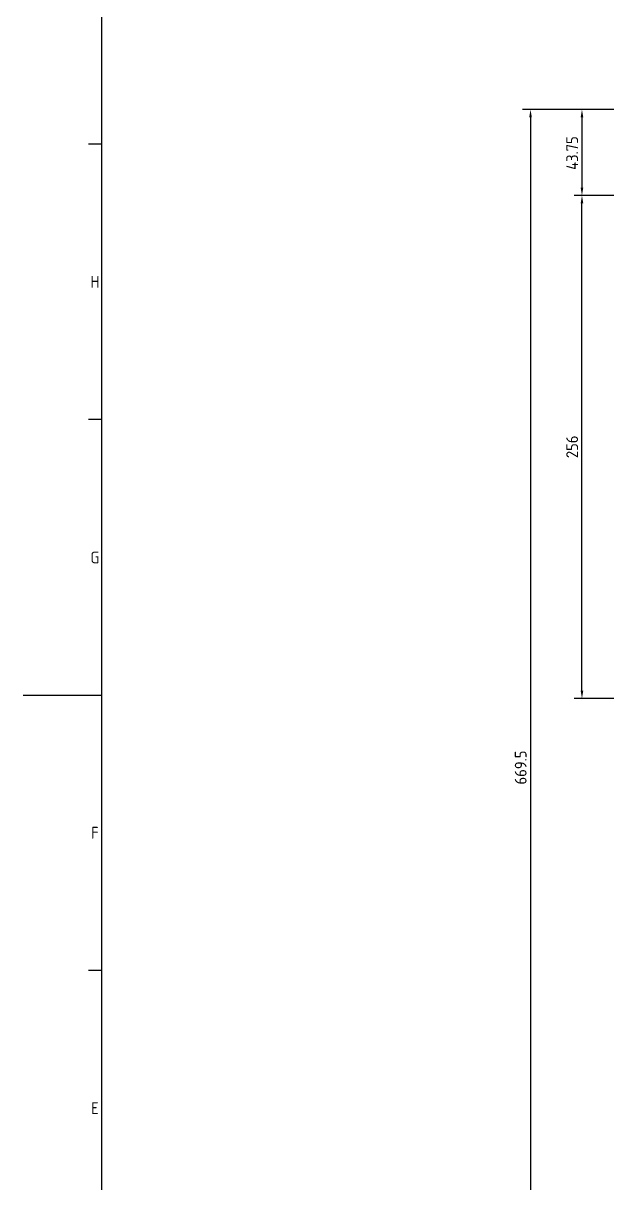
# Model space of a CAD drawing. Header units: millimetres. Extents: x 0 to 2378, y 0 to 1682.
# Drawn here: x 0 to 297, y 592 to 1183 of the extents above; entities that cross this region are included whole.
import ezdxf

# ---------------------------------------------------------------- set-up
doc = ezdxf.new("R2010")
doc.units = ezdxf.units.MM
doc.header["$LTSCALE"] = 2
doc.layers.get('0').update_dxf_attribs({"color": 3, "lineweight": 25})
doc.layers.add('경계(ISO)', color=7, linetype='Continuous', lineweight=25)
doc.layers.add('치수(ISO)', color=2, linetype='Continuous', lineweight=25)
doc.styles.add('문자 텍스트_PSTEK_POSCO', font='isocp.shx')
doc.styles.add('치수 텍스트_PSTEK_POSCO', font='isocp.shx')
doc.dimstyles.new('치수_PSTEK_POSCO', dxfattribs={"dimscale": 2, "dimtxt": 3, "dimasz": 2, "dimexe": 2, "dimexo": 2.5, "dimgap": 1, "dimtad": 1, "dimrnd": 1e-08, "dimdsep": 46, "dimtxsty": '치수 텍스트_PSTEK_POSCO', "dimcen": 0.09, "dimdle": 10, "dimclrd": 7, "dimclre": 7, "dimclrt": 2, "dimadec": 1, "dimazin": 2, "dimtfac": 1, "dimtmove": 0, "dimatfit": 3, "dimfxl": 0, "dimtolj": 1, "dimlwd": -1, "dimlwe": -1, "dimarcsym": 0})

# ---------------------------------------------------------------- blocks, each defined once
blk = doc.blocks.new('경계 Default Border')
at = {"layer": '경계(ISO)'}
for p, q in [((20, 560.67), (16.6, 560.67)), ((20, 490.58), (16.6, 490.58)), ((20, 350.42), (16.6, 350.42))]:
    blk.add_line(p, q, dxfattribs=at)
at = {"layer": '경계(ISO)', "flags": 128}
for points in [[(20, 20), (20, 821)], [(0, 420.5), (20, 420.5)]]:
    blk.add_lwpolyline(points, dxfattribs=at)
at = {"layer": '경계(ISO)', "color": 2, "char_height": 3, "attachment_point": 7, "style": '문자 텍스트_PSTEK_POSCO'}
for s, insert in [('H', (17.08, 524.12)), ('G', (17.08, 454.01)), ('F', (17.24, 383.96)), ('E', (17.24, 313.85))]:
    blk.add_mtext(s, dxfattribs=dict(at, insert=insert))
blk = doc.blocks.new('*D59')
at = {"layer": 'Defpoints', "color": 0}
for p in [(338.98, 1138.94), (257.9, 469.44), (338.98, 469.44)]:
    blk.add_point(p, dxfattribs=at)
at = {"layer": '치수(ISO)', "color": 7}
for p, q in [((333.98, 1138.94), (253.9, 1138.94)), ((257.9, 1134.94), (257.9, 473.44)), ((333.98, 469.44), (253.9, 469.44))]:
    blk.add_line(p, q, dxfattribs=at)
for points in [[(257.24, 1134.94), (258.57, 1134.94), (257.9, 1138.94)], [(257.24, 473.44), (258.57, 473.44), (257.9, 469.44)]]:
    blk.add_solid(points, dxfattribs=at)
at = {"layer": '치수(ISO)', "color": 2, "insert": (252.9, 795.47), "char_height": 6, "attachment_point": 4, "rotation": 90, "style": '치수 텍스트_PSTEK_POSCO'}
blk.add_mtext('\\A1;669.5', dxfattribs=at)
blk = doc.blocks.new('*D117')
at = {"layer": 'Defpoints', "color": 0}
for p in [(284.06, 1095.19), (377.81, 1095.19), (376.56, 839.19)]:
    blk.add_point(p, dxfattribs=at)
at = {"layer": '치수(ISO)', "color": 7}
for p, q in [((372.81, 1095.19), (280.06, 1095.19)), ((284.06, 843.19), (284.06, 1091.19)), ((371.56, 839.19), (280.06, 839.19))]:
    blk.add_line(p, q, dxfattribs=at)
for points in [[(283.4, 1091.19), (284.73, 1091.19), (284.06, 1095.19)], [(283.4, 843.19), (284.73, 843.19), (284.06, 839.19)]]:
    blk.add_solid(points, dxfattribs=at)
at = {"layer": '치수(ISO)', "color": 2, "insert": (279.06, 961.56), "char_height": 6, "attachment_point": 4, "rotation": 90, "style": '치수 텍스트_PSTEK_POSCO'}
blk.add_mtext('\\A1;256', dxfattribs=at)
blk = doc.blocks.new('*D119')
at = {"layer": 'Defpoints', "color": 0}
for p in [(338.98, 1138.94), (284.06, 1095.19), (377.81, 1095.19)]:
    blk.add_point(p, dxfattribs=at)
at = {"layer": '치수(ISO)', "color": 7}
for p, q in [((333.98, 1138.94), (280.06, 1138.94)), ((284.06, 1134.94), (284.06, 1099.19)), ((372.81, 1095.19), (280.06, 1095.19))]:
    blk.add_line(p, q, dxfattribs=at)
for points in [[(283.4, 1134.94), (284.73, 1134.94), (284.06, 1138.94)], [(283.4, 1099.19), (284.73, 1099.19), (284.06, 1095.19)]]:
    blk.add_solid(points, dxfattribs=at)
at = {"layer": '치수(ISO)', "color": 2, "insert": (279.06, 1108.24), "char_height": 6, "attachment_point": 4, "rotation": 90, "style": '치수 텍스트_PSTEK_POSCO'}
blk.add_mtext('\\A1;43.75', dxfattribs=at)

msp = doc.modelspace()

# ---------------------------------------------------------------- block references
at = {"xscale": 2, "yscale": 2, "zscale": 2}
msp.add_blockref('경계 Default Border', (0, 0), dxfattribs=at)

# ---------------------------------------------------------------- dimensions: what is measured, and where the dimension line sits
at = {"layer": '치수(ISO)', "color": 7}
for base, p1, p2, angle, picture, middle in [((257.904, 469.438), (338.977, 1138.938), (338.977, 469.438), 270, '*D59', (257.904, 804.188)), ((284.062, 1095.188), (338.977, 1138.938), (377.812, 1095.188), 90, '*D119', (284.062, 1117.063)), ((284.062, 1095.188), (376.562, 839.188), (377.812, 1095.188), 90, '*D117', (284.062, 967.188))]:
    dim = msp.add_linear_dim(base=base, p1=p1, p2=p2, angle=angle, dimstyle='치수_PSTEK_POSCO', override={"dimdec": 2, "dimtp": 0, "dimtm": 0, "dimtdec": 2, "dimtofl": 0, "dimatfit": 1}, dxfattribs=at)
    dim.commit()
    dim.dimension.update_dxf_attribs({"geometry": picture, "text_midpoint": middle, "dimtype": 160})

doc.saveas('drawing.dxf')
